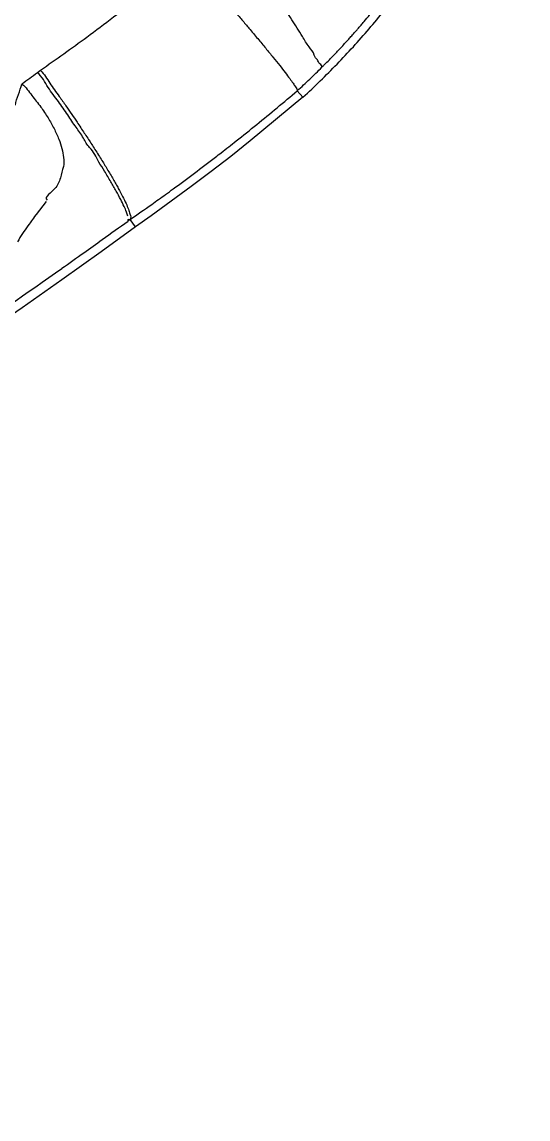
# Model space of a CAD drawing. Header units: millimetres. Extents: x 1145859089 to 1147511753, y -1047484727 to -1047247487.
# Drawn here: x 1146328680.7 to 1146328740.4, y -1047439580.3 to -1047439451 of the extents above; entities that cross this region are included whole.
import ezdxf
from ezdxf.xclip import XClip

# ---------------------------------------------------------------- set-up
doc = ezdxf.new("R2010")
doc.units = ezdxf.units.MM
doc.header["$LTSCALE"] = 100
doc.header["$MEASUREMENT"] = 0
doc.header["$XCLIPFRAME"] = 2
doc.linetypes.add('CENTERX2', pattern=[4, 2.5, -0.5, 0.5, -0.5])
doc.layers.get('0').update_dxf_attribs({"linetype": 'CONTINUOUS'})
for name, color, linetype in [('L-지중매입', 3, 'CENTERX2'), ('XREF', 135, 'CONTINUOUS'), ('단지배치도$0$W240910', 135, 'CONTINUOUS')]:
    doc.layers.add(name, color=color, linetype=linetype)

# ---------------------------------------------------------------- blocks, each defined once
blk = doc.blocks.new('단지배치도$0$zw$9902')
at = {"layer": '단지배치도$0$W240910', "linetype": 'ByBlock', "ltscale": 20}
for p, q in [((60009.26, -68087.45), (60008.88, -68087.72)), ((60039.53, -68089.84), (60040.2, -68090.6)), ((60040.2, -68090.6), (60033.97, -68095.75)), ((60033.97, -68095.75), (60031.68, -68097.57)), ((60031.68, -68097.57), (60029.36, -68099.36)), ((60029.36, -68099.36), (60027.03, -68101.13)), ((60027.03, -68101.13), (60024.67, -68102.86)), ((60009.9, -68102.89), (60008.75, -68104.41)), ((60024.67, -68102.86), (60022.29, -68104.57)), ((60022.29, -68104.57), (60020.43, -68105.88)), ((60020.43, -68105.88), (60016.39, -68108.81)), ((60019.82, -68105.01), (60019.58, -68105.18)), ((60020.44, -68105.88), (60019.82, -68105.01)), ((60020.44, -68105.88), (60020.44, -68105.88)), ((60016.39, -68108.81), (60011.74, -68112.13)), ((60011.74, -68112.13), (60007.07, -68115.41)), ((60007.07, -68115.41), (60002.38, -68118.66))]:
    blk.add_line(p, q, dxfattribs=at)
at = {"layer": '단지배치도$0$W240910'}
for radius in [11431.38, 11931.38]:
    blk.add_arc((57394.29, -57699.4), radius, 251.62775, 321.418131, dxfattribs=at)
at = {"layer": '단지배치도$0$W240910', "linetype": 'ByBlock', "ltscale": 20}
for centre, radius, start, end in [((59587.93, -67508.65), 736.32, 305.59653, 305.88884), ((59588.44, -67509.36), 735.45, 305.39005, 305.59651), ((59588.55, -67509.51), 735.26, 305.14106, 305.38996), ((59590.63, -67512.47), 731.65, 303.96108, 305.14174)]:
    blk.add_arc(centre, radius, start, end, dxfattribs=at)
for points, knots in [([(60042.44, -68087.06), (60042.53, -68086.97), (60042.72, -68086.78), (60043.11, -68086.39), (60043.52, -68085.97), (60043.94, -68085.54), (60044.26, -68085.19), (60044.58, -68084.86), (60044.94, -68084.47), (60045.31, -68084.07), (60045.69, -68083.65), (60046.08, -68083.21), (60046.44, -68082.81), (60046.77, -68082.42), (60047.07, -68082.08), (60047.52, -68081.56), (60048.06, -68080.91), (60048.66, -68080.18), (60049.18, -68079.54), (60049.63, -68078.97), (60049.98, -68078.52), (60050.26, -68078.15), (60050.5, -68077.85), (60050.73, -68077.54), (60050.95, -68077.24), (60051.18, -68076.93), (60051.41, -68076.63), (60052.13, -68075.64), (60053.39, -68073.84), (60055.13, -68071.18), (60056.27, -68069.29), (60056.82, -68068.34)], [0, 0, 0, 0, 0.364712, 0.816026, 1.647545, 2.136878, 2.616944, 3.07875, 3.515096, 4.197461, 4.704629, 5.225353, 5.952016, 6.317413, 6.772418, 7.31695, 8.384317, 9.28608, 10.155054, 10.858087, 11.4787, 11.864184, 12.245075, 12.625956, 13.006823, 13.387674, 13.768505, 14.149315, 17.056546, 20.361245, 23.674338, 23.674338, 23.674338, 23.674338]), ([(60040.14, -68083.44), (60039.93, -68083.11), (60039.51, -68082.45), (60038.88, -68081.47), (60038.29, -68080.54), (60037.79, -68079.75), (60037.36, -68079.08), (60037.03, -68078.56), (60036.73, -68078.08), (60036.44, -68077.63), (60036.11, -68077.1), (60035.69, -68076.44), (60035.23, -68075.73), (60034.76, -68074.99), (60034.35, -68074.34), (60033.96, -68073.73), (60033.61, -68073.19), (60033.23, -68072.58), (60032.74, -68071.81), (60032.22, -68071), (60031.77, -68070.29), (60031.45, -68069.78), (60031.26, -68069.49), (60031.17, -68069.35)], [0, 0, 0, 0, 1.179301, 2.342456, 3.506143, 4.473842, 5.160793, 5.879994, 6.325824, 6.855944, 7.496249, 8.18678, 9.210974, 10.025851, 10.82309, 11.530409, 12.18399, 12.757494, 13.698048, 14.901772, 15.656142, 16.207344, 16.706154, 16.706154, 16.706154, 16.706154]), ([(60040.2, -68090.6), (60041.58, -68089.34), (60044.26, -68086.73), (60048.04, -68082.59), (60051.55, -68078.21), (60054.49, -68074.04), (60056.21, -68071.3), (60056.91, -68070.13)], [0, 0, 0, 0, 5.604425, 11.208847, 16.813268, 22.417692, 26.509652, 26.509652, 26.509652, 26.509652]), ([(60026.56, -68074.09), (60024.72, -68075.69), (60020.82, -68078.89), (60015.06, -68083.37), (60011.08, -68086.15), (60009.26, -68087.45)], [0, 0, 0, 0, 7.294095, 15.152219, 21.860712, 21.860712, 21.860712, 21.860712]), ([(60026.56, -68074.09), (60026.98, -68074.62), (60027.9, -68075.59), (60029.18, -68077.06), (60030.3, -68078.34), (60031.27, -68079.46), (60032.13, -68080.47), (60032.99, -68081.47), (60033.9, -68082.55), (60034.84, -68083.66), (60035.79, -68084.81), (60036.65, -68085.86), (60037.42, -68086.82), (60038.07, -68087.65), (60038.46, -68088.18), (60038.64, -68088.41)], [0, 0, 0, 0, 2.033653, 3.997936, 5.842594, 7.124382, 8.466422, 9.808844, 11.093688, 12.698846, 14.169551, 15.553294, 16.788003, 17.853596, 18.737237, 18.737237, 18.737237, 18.737237]), ([(60041.53, -68085.63), (60041.46, -68085.25), (60040.78, -68084.61), (60040.4, -68083.85), (60040.14, -68083.44)], [0, 0, 0, 0, 1.157815, 2.59619, 2.59619, 2.59619, 2.59619]), ([(60042.44, -68087.06), (60042.54, -68086.93), (60042.08, -68086.64), (60041.93, -68086.15), (60041.58, -68085.86), (60041.53, -68085.63)], [0, 0, 0, 0, 0.492114, 1.004173, 1.690206, 1.690206, 1.690206, 1.690206]), ([(60008.88, -68087.72), (60008.58, -68087.95), (60007.97, -68088.39), (60007.35, -68088.83), (60007.05, -68089.05)], [0, 0, 0, 0, 1.132134, 2.263801, 2.263801, 2.263801, 2.263801]), ([(60015.04, -68096.53), (60014.72, -68096.23), (60014.31, -68095.32), (60013.39, -68094.09), (60012.42, -68092.64), (60011.34, -68091.06), (60010.08, -68089.48), (60009.44, -68088.17), (60008.88, -68087.72)], [0, 0, 0, 0, 1.332028, 2.878406, 4.627862, 6.553579, 8.611608, 10.743926, 10.743926, 10.743926, 10.743926]), ([(60009.26, -68087.45), (60009.7, -68087.88), (60010.32, -68088.99), (60011.36, -68090.34), (60012.21, -68091.58), (60012.91, -68092.59), (60013.5, -68093.45), (60013.98, -68094.18), (60014.4, -68094.81), (60014.81, -68095.42), (60015.19, -68096.01), (60015.72, -68096.83), (60016.37, -68097.85), (60017, -68098.88), (60017.47, -68099.67), (60017.81, -68100.25), (60018.12, -68100.8), (60018.5, -68101.48), (60018.91, -68102.25), (60019.31, -68103.07), (60019.61, -68103.76), (60019.8, -68104.36), (60019.94, -68104.83), (60019.82, -68105.01)], [0, 0, 0, 0, 1.832607, 3.750231, 5.118377, 6.354001, 7.445028, 8.226198, 8.983884, 9.716082, 10.421133, 11.097718, 12.658838, 14.029015, 14.733099, 15.405694, 16.044122, 16.645951, 17.731431, 18.648582, 19.380882, 19.964462, 20.622094, 20.622094, 20.622094, 20.622094]), ([(60039.53, -68089.84), (60039.78, -68089.61), (60040.27, -68089.15), (60041.25, -68088.23), (60041.97, -68087.53), (60042.44, -68087.06)], [0, 0, 0, 0, 1.007293, 2.015024, 4.025202, 4.025202, 4.025202, 4.025202]), ([(60006.28, -68091.54), (60006.31, -68091.1), (60006.72, -68090.3), (60006.9, -68089.45), (60007.05, -68089.05)], [0, 0, 0, 0, 1.308106, 2.602974, 2.602974, 2.602974, 2.602974]), ([(60007.05, -68089.05), (60007.53, -68089.4), (60008.19, -68090.4), (60009.26, -68091.68), (60010.13, -68093), (60010.84, -68094.26), (60011.4, -68095.47), (60011.8, -68096.61), (60011.96, -68097.69), (60012.03, -68098.43), (60011.94, -68098.77)], [0, 0, 0, 0, 1.776175, 3.501548, 5.039248, 6.491526, 7.85275, 9.019232, 10.108947, 11.158894, 11.158894, 11.158894, 11.158894]), ([(60038.64, -68088.41), (60038.78, -68088.59), (60039.02, -68088.91), (60039.29, -68089.37), (60039.55, -68089.67), (60039.53, -68089.84)], [0, 0, 0, 0, 0.671798, 1.181179, 1.684516, 1.684516, 1.684516, 1.684516]), ([(60029.87, -68097.66), (60030.1, -68097.49), (60030.92, -68096.85), (60032.55, -68095.58), (60035.56, -68093.17), (60037.95, -68091.18), (60039.53, -68089.84)], [0, 0, 0, 0, 0.863277, 3.109586, 6.217393, 12.429605, 12.429605, 12.429605, 12.429605]), ([(60016.8, -68099.31), (60016.58, -68098.95), (60015.96, -68098.05), (60015.53, -68096.99), (60015.04, -68096.53)], [0, 0, 0, 0, 1.264365, 3.290567, 3.290567, 3.290567, 3.290567]), ([(60019.82, -68105.01), (60020.67, -68104.42), (60022.06, -68103.44), (60023.75, -68102.23), (60026.27, -68100.4), (60028.23, -68098.93), (60029.87, -68097.66)], [0, 0, 0, 0, 3.107718, 5.114105, 6.219866, 12.457963, 12.457963, 12.457963, 12.457963]), ([(60011.94, -68098.77), (60011.81, -68099.21), (60011.64, -68100.12), (60011.25, -68101.01), (60010.94, -68101.36)], [0, 0, 0, 0, 1.384017, 2.801385, 2.801385, 2.801385, 2.801385]), ([(60018.18, -68101.67), (60017.98, -68101.29), (60017.52, -68100.5), (60017.05, -68099.72), (60016.8, -68099.31)], [0, 0, 0, 0, 1.285876, 2.734708, 2.734708, 2.734708, 2.734708]), ([(60019.11, -68103.47), (60018.98, -68103.19), (60018.68, -68102.58), (60018.36, -68101.99), (60018.18, -68101.67)], [0, 0, 0, 0, 0.91555, 2.021517, 2.021517, 2.021517, 2.021517]), ([(60008.75, -68104.41), (60008.83, -68104.23), (60008.1, -68105.32), (60007.97, -68105.47), (60007.74, -68105.77)], [0, 0, 0, 0, 0.573946, 1.686544, 1.686544, 1.686544, 1.686544]), ([(60019.55, -68104.63), (60019.51, -68104.46), (60019.37, -68104.07), (60019.21, -68103.68), (60019.11, -68103.47)], [0, 0, 0, 0, 0.530741, 1.253209, 1.253209, 1.253209, 1.253209]), ([(60007.74, -68105.77), (60007.52, -68106.05), (60007.14, -68106.69), (60006.7, -68107.29), (60006.55, -68107.64)], [0, 0, 0, 0, 1.084724, 2.222001, 2.222001, 2.222001, 2.222001])]:
    blk.add_open_spline(points, degree=3, knots=knots, dxfattribs=at)
for points in [[(60010.94, -68101.36), (60010.57, -68101.77), (60009.57, -68102.4), (60010.02, -68102.72)], [(60019.58, -68105.18), (60019.68, -68105.03), (60019.6, -68104.81), (60019.55, -68104.63)]]:
    blk.add_open_spline(points, degree=3, dxfattribs=at)
blk = doc.blocks.new('단지배치도')
blk.add_blockref('단지배치도$0$zw$9902', (141034.19, 142437.16))

msp = doc.modelspace()

# ---------------------------------------------------------------- linework, layer by layer
at = {"layer": 'L-지중매입', "ltscale": 2}
msp.add_arc((1146292364.149594, -1047402174.186541, 0), 45716.750817, 303.4822833292, 333.0437788935, dxfattribs=at)

# ---------------------------------------------------------------- block references
at = {"layer": 'XREF'}
ref = msp.add_blockref('단지배치도', (1146127639.433663, -1047513806.462535), dxfattribs=at)
XClip(ref).set_block_clipping_path([(72982.4064819524, 34919.7593965298), (360382.4067475507, 255319.7593436697)])

doc.saveas('drawing.dxf')
